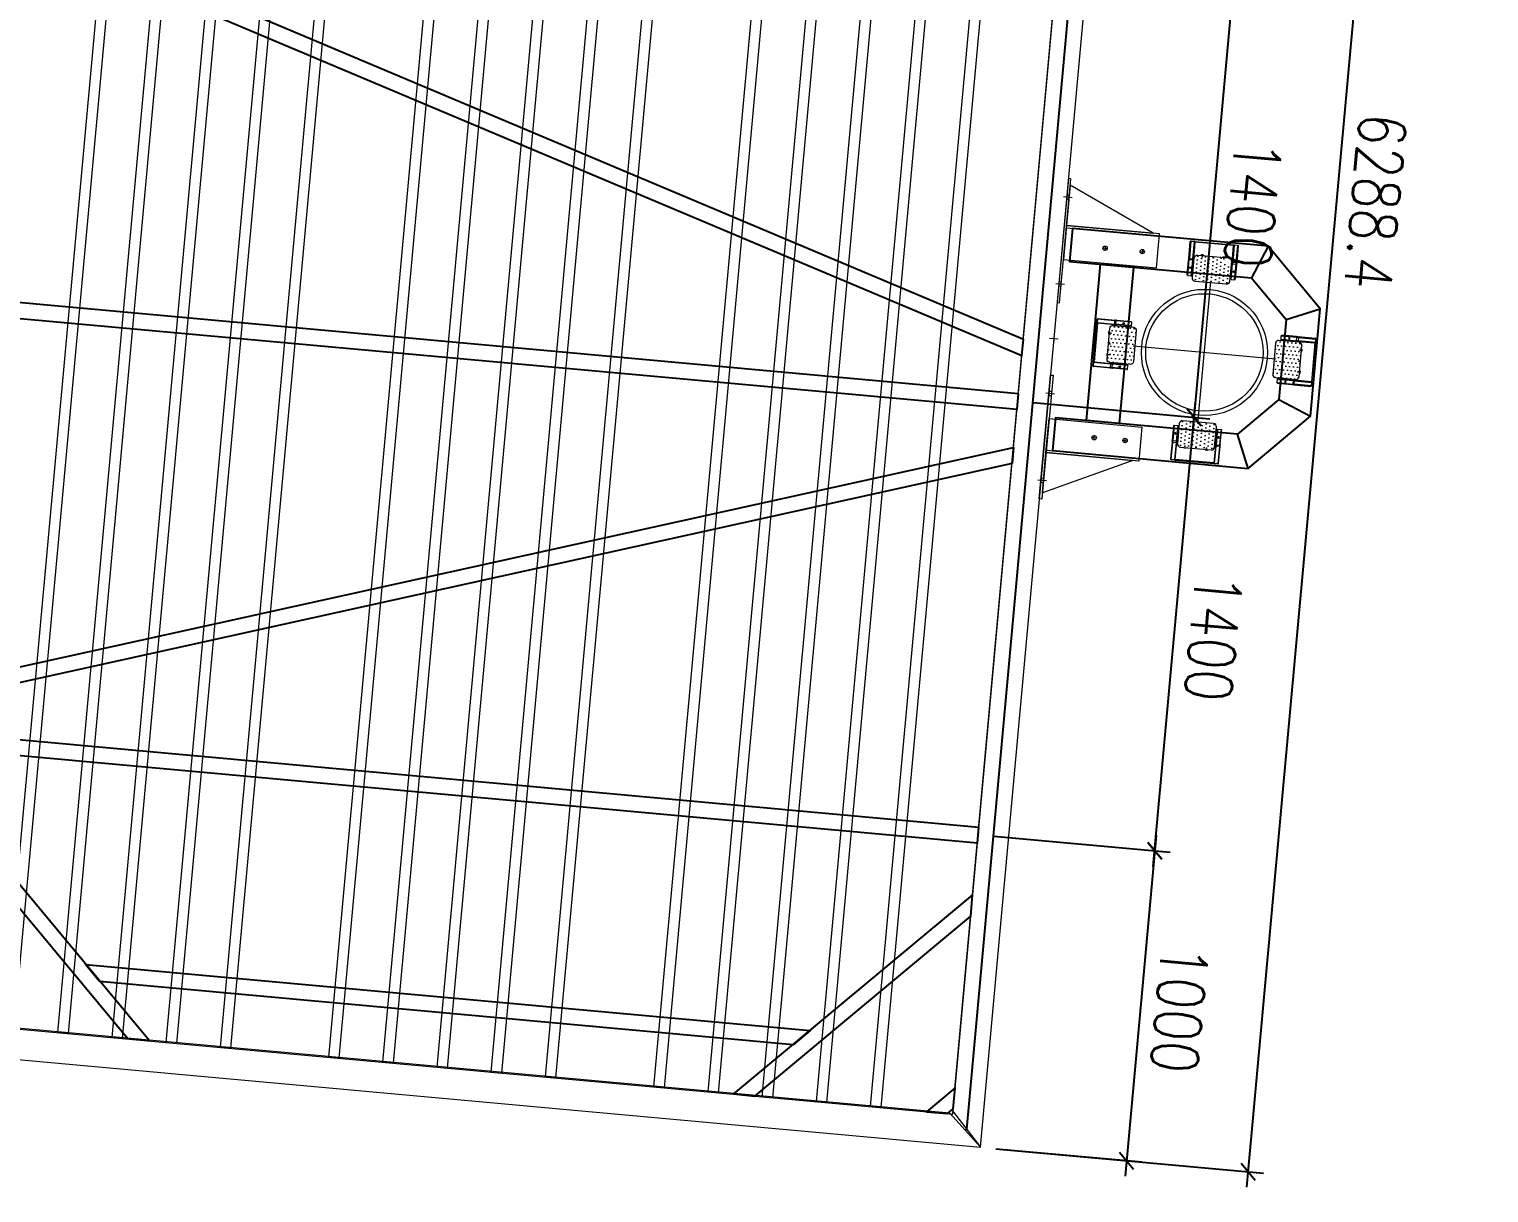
# Model space of a CAD drawing. Extents: x 15372 to 116961, y 24572 to 128109.
# Drawn here: x 89921 to 94617, y 86840 to 90582 of the extents above; entities that cross this region are included whole.
import ezdxf

# ---------------------------------------------------------------- set-up
doc = ezdxf.new("R2010")
doc.units = 0
doc.header["$LTSCALE"] = 1000
doc.header["$MEASUREMENT"] = 0
for name, pattern in [('CENTER', [2, 1.25, -0.25, 0.25, -0.25]), ('DASHED', [0.75, 0.5, -0.25]), ('HIDDEN', [0.375, 0.25, -0.125])]:
    doc.linetypes.add(name, pattern=pattern)
for name, color, linetype in [('主框型材', 4, 'Continuous'), ('标注', 9, 'Continuous'), ('连接端梁', 130, 'Continuous'), ('铝横梁', 220, 'Continuous')]:
    doc.layers.add(name, color=color, linetype=linetype)
for name, color, linetype, lineweight in [('导框型材', 2, 'Continuous', 18), ('虚线', 8, 'Continuous', 0), ('轮子座', 7, 'Continuous', 9), ('铝主梁', 3, 'Continuous', 9), ('铝龙骨', 7, 'Continuous', 9)]:
    doc.layers.add(name, color=color, linetype=linetype, lineweight=lineweight)
doc.styles.add('HZTXT', font='txtw.shx', dxfattribs={"width": 0.8, "bigfont": 'hztxtw.shx'})
doc.dimstyles.new('DIM-50', dxfattribs={"dimscale": 50, "dimtxt": 3, "dimasz": 1, "dimexe": 1, "dimexo": 1, "dimgap": 1, "dimtad": 1, "dimdec": 1, "dimdsep": 46, "dimtxsty": 'HZTXT', "dimblk": 'OBLIQUE', "dimblk1": 'ARCHTICK', "dimblk2": 'OBLIQUE', "dimcen": 0, "dimdle": 1, "dimclrd": 9, "dimclre": 9, "dimclrt": 2, "dimadec": 1, "dimazin": 0, "dimtfac": 1, "dimtdec": 1, "dimtix": 1, "dimtmove": 2, "dimatfit": 3, "dimldrblk": 'OBLIQUE', "dimfxl": 15, "dimtolj": 1, "dimtzin": 0, "dimarcsym": 1})
pattern_1 = [(0, (1212.185, -561.11), (6.35, 12.7), [0, -12.7])]

# ---------------------------------------------------------------- blocks, each defined once
blk = doc.blocks.new('_Oblique')
at = {"color": 0, "linetype": 'ByBlock', "lineweight": -2}
blk.add_line((-0.5, -0.5), (0.5, 0.5), dxfattribs=at)
blk = doc.blocks.new('*D750')
at = {"layer": 'Defpoints', "color": 0, "transparency": 16777216}
for p in [(82032.8, 72159.7), (82032.8, 71589.8), (83432.8, 71589.8)]:
    blk.add_point(p, dxfattribs=at)
at = {"layer": '标注', "color": 9, "lineweight": -2, "transparency": 16777216}
for p, q in [((82032.8, 71639.8), (82032.8, 72209.7)), ((83432.8, 71639.8), (83432.8, 72209.7)), ((83482.8, 72159.7), (81982.8, 72159.7))]:
    blk.add_line(p, q, dxfattribs=at)
at = {"layer": '标注', "color": 9, "lineweight": -2, "transparency": 16777216, "xscale": 50, "yscale": 50, "zscale": 50, "rotation": 180}
blk.add_blockref('_Oblique', (82032.8, 72159.7), dxfattribs=at)
at = {"layer": '标注', "color": 9, "lineweight": -2, "transparency": 16777216, "xscale": 50, "yscale": 50, "zscale": 50}
blk.add_blockref('_Oblique', (83432.8, 72159.7), dxfattribs=at)
at = {"layer": '标注', "color": 2, "transparency": 16777216, "insert": (82732.8, 72284.7), "char_height": 150, "attachment_point": 5, "style": 'HZTXT'}
blk.add_mtext('\\A1;1400', dxfattribs=at)
blk = doc.blocks.new('_ArchTick')
at = {"color": 0, "linetype": 'ByBlock', "const_width": 0.4}
blk.add_lwpolyline([(-0.5, -0.5), (0.5, 0.5)], dxfattribs=at)
blk = doc.blocks.new('*D751')
at = {"layer": 'Defpoints', "color": 0, "transparency": 16777216}
for p in [(80632.8, 72159.7), (80632.8, 71589.8), (82032.8, 71589.8)]:
    blk.add_point(p, dxfattribs=at)
at = {"layer": '标注', "color": 9, "lineweight": -2, "transparency": 16777216}
for p, q in [((80632.8, 71639.8), (80632.8, 72209.7)), ((82032.8, 71639.8), (82032.8, 72209.7)), ((82082.8, 72159.7), (80582.8, 72159.7))]:
    blk.add_line(p, q, dxfattribs=at)
at = {"layer": '标注', "color": 9, "lineweight": -2, "transparency": 16777216, "xscale": 50, "yscale": 50, "zscale": 50, "rotation": 180}
blk.add_blockref('_Oblique', (80632.8, 72159.7), dxfattribs=at)
at = {"layer": '标注', "color": 9, "lineweight": -2, "transparency": 16777216, "xscale": 50, "yscale": 50, "zscale": 50}
blk.add_blockref('_Oblique', (82032.8, 72159.7), dxfattribs=at)
at = {"layer": '标注', "color": 2, "transparency": 16777216, "insert": (81332.8, 72284.7), "char_height": 150, "attachment_point": 5, "style": 'HZTXT'}
blk.add_mtext('\\A1;1400', dxfattribs=at)
blk = doc.blocks.new('*D754')
at = {"layer": 'Defpoints', "color": 0, "transparency": 16777216}
for p in [(84432.8, 72552.4), (78144.4, 71687.8), (84432.8, 71687.8)]:
    blk.add_point(p, dxfattribs=at)
at = {"layer": '标注', "color": 9, "lineweight": -2, "transparency": 16777216}
for p, q in [((78144.4, 71737.8), (78144.4, 72602.4)), ((84432.8, 71737.8), (84432.8, 72602.4)), ((78094.4, 72552.4), (84482.8, 72552.4))]:
    blk.add_line(p, q, dxfattribs=at)
at = {"layer": '标注', "color": 9, "lineweight": -2, "transparency": 16777216, "xscale": 50, "yscale": 50, "zscale": 50, "rotation": 180}
blk.add_blockref('_Oblique', (78144.4, 72552.4), dxfattribs=at)
at = {"layer": '标注', "color": 9, "lineweight": -2, "transparency": 16777216, "xscale": 50, "yscale": 50, "zscale": 50}
blk.add_blockref('_Oblique', (84432.8, 72552.4), dxfattribs=at)
at = {"layer": '标注', "color": 2, "transparency": 16777216, "insert": (81288.6, 72677.4), "char_height": 150, "attachment_point": 5, "style": 'HZTXT'}
blk.add_mtext('\\A1;6288.4', dxfattribs=at)
blk = doc.blocks.new('*D755')
at = {"layer": 'Defpoints', "color": 0, "transparency": 16777216}
for p in [(84432.8, 72159.7), (84432.8, 71687.8), (83432.8, 71589.8)]:
    blk.add_point(p, dxfattribs=at)
at = {"layer": '标注', "color": 9, "lineweight": -2, "transparency": 16777216}
for p, q in [((83432.8, 71639.8), (83432.8, 72209.7)), ((84432.8, 71737.8), (84432.8, 72209.7)), ((83382.8, 72159.7), (84482.8, 72159.7))]:
    blk.add_line(p, q, dxfattribs=at)
at = {"layer": '标注', "color": 9, "lineweight": -2, "transparency": 16777216, "xscale": 50, "yscale": 50, "zscale": 50, "rotation": 180}
blk.add_blockref('_Oblique', (83432.8, 72159.7), dxfattribs=at)
at = {"layer": '标注', "color": 9, "lineweight": -2, "transparency": 16777216, "xscale": 50, "yscale": 50, "zscale": 50}
blk.add_blockref('_Oblique', (84432.8, 72159.7), dxfattribs=at)
at = {"layer": '标注', "color": 2, "transparency": 16777216, "insert": (83932.8, 72284.7), "char_height": 150, "attachment_point": 5, "style": 'HZTXT'}
blk.add_mtext('\\A1;1000', dxfattribs=at)
blk = doc.blocks.new('*D758')
at = {"color": 9, "lineweight": -2, "transparency": 16777216}
for p, q in [((80632.8, 68235.8), (80632.8, 67767.4)), ((82032.8, 68235.8), (82032.8, 67767.4)), ((80582.8, 67817.4), (82082.8, 67817.4))]:
    blk.add_line(p, q, dxfattribs=at)
at = {"layer": 'Defpoints', "color": 0, "transparency": 16777216}
for p in [(80632.8, 68285.8), (82032.8, 68285.8), (82032.8, 67817.4)]:
    blk.add_point(p, dxfattribs=at)
at = {"color": 9, "lineweight": -2, "transparency": 16777216, "xscale": 50, "yscale": 50, "zscale": 50, "rotation": 180}
blk.add_blockref('_Oblique', (80632.8, 67817.4), dxfattribs=at)
at = {"color": 9, "lineweight": -2, "transparency": 16777216, "xscale": 50, "yscale": 50, "zscale": 50}
blk.add_blockref('_Oblique', (82032.8, 67817.4), dxfattribs=at)
at = {"color": 2, "transparency": 16777216, "insert": (81332.8, 67942.4), "char_height": 150, "attachment_point": 5, "style": 'HZTXT'}
blk.add_mtext('\\A1;1400', dxfattribs=at)
blk = doc.blocks.new('*U608')
h = blk.add_hatch()
h.set_pattern_fill('DOTS', color=256, scale=8)
h.set_pattern_definition(pattern_1)
h.paths.add_polyline_path([(64, 50, 0.4142135624), (54, 60), (-11, 60, 0.4142135624), (-21, 50), (-21, -50, 0.4142135624), (-11, -60), (54, -60, 0.4142135624), (64, -50)])
at = {"layer": '导框型材', "color": 0, "linetype": 'Continuous'}
for p, q in [((-64, 63.508929), (-64, 75.5)), ((-64, 75.5), (-63.389317, 75.5)), ((-64, -63.50893), (-64, 63.508929)), ((-7.891644, 75.5), (-63.389317, 75.5)), ((-63.389317, 75.5), (-63.389317, 64.5)), ((-63.389317, 64.5), (-7.891644, 64.5)), ((-62, 77.5), (-6.502327, 77.5)), ((-62, 62.5), (-62, -62.5)), ((-6.502327, 62.5), (-62, 62.5)), ((-2.965328, 75.5), (-7.891644, 75.5)), ((-7.891644, 75.5), (-7.891644, 64.5)), ((-7.891644, 64.5), (-2.965328, 64.5)), ((-6.502327, 77.5), (-1.08338, 77.5)), ((-1.08338, 62.5), (-6.502327, 62.5)), ((47.5, 75.5), (-2.965328, 75.5)), ((-2.965328, 64.5), (-2.965328, 75.5)), ((47.5, 64.5), (-2.965328, 64.5)), ((-1.08338, 77.5), (45.5, 77.5)), ((45.5, 62.5), (-1.08338, 62.5)), ((31, 62.498484), (31, 60)), ((47.5, 64.5), (47.5, 75.5)), ((-64, -63.78066), (-64, -63.500287)), ((-64, -75.5), (-64, -63.78066)), ((-64, -75.5), (-63.389317, -75.5)), ((-63.389317, -64.5), (-63.389317, -75.5)), ((-7.891644, -64.5), (-63.389317, -64.5)), ((-63.389317, -75.5), (-7.891644, -75.5)), ((-62, -62.5), (-6.502327, -62.5)), ((-6.502327, -77.5), (-62, -77.5)), ((-2.965328, -64.5), (-7.891644, -64.5)), ((-7.891644, -75.5), (-7.891644, -64.5)), ((-7.891644, -75.5), (-2.965328, -75.5)), ((-6.502327, -62.5), (-1.08338, -62.5)), ((-1.08338, -77.5), (-6.502327, -77.5)), ((47.5, -64.5), (-2.965328, -64.5)), ((-2.965328, -64.5), (-2.965328, -75.5)), ((47.5, -75.5), (-2.965328, -75.5)), ((-1.08338, -62.5), (45.5, -62.5)), ((45.5, -77.5), (-1.08338, -77.5)), ((31, -60), (31, -62.498484)), ((47.5, -75.5), (47.5, -64.5))]:
    blk.add_line(p, q, dxfattribs=at)
at = {"layer": '导框型材', "color": 1, "linetype": 'CENTER', "ltscale": 0.1}
for p, q in [((18.75, 70), (24.25, 70)), ((21.5, 67.25), (21.5, 72.75)), ((18.75, -70), (24.25, -70)), ((21.5, -72.75), (21.5, -67.25))]:
    blk.add_line(p, q, dxfattribs=at)
at = {"layer": '导框型材', "color": 1, "linetype": 'CENTER', "ltscale": 0.28}
for p, q in [((-18.5, 35), (-14.5, 35)), ((-16.5, 37), (-16.5, 33)), ((-18.5, -35), (-14.5, -35)), ((-16.5, -37), (-16.5, -33))]:
    blk.add_line(p, q, dxfattribs=at)
at = {"layer": '导框型材', "color": 1, "linetype": 'CENTER', "ltscale": 0.404352}
for p, q in [((-18.5, 0), (-14.5, 0)), ((-16.5, -2), (-16.5, 2))]:
    blk.add_line(p, q, dxfattribs=at)
at = {"layer": '导框型材', "color": 0}
blk.add_lwpolyline([(-11, 60), (54, 60, -0.4142135624), (64, 50), (64, -50, -0.4142135624), (54, -60), (-11, -60, -0.4142135624), (-21, -50), (-21, 50, -0.4142135624)], format="xyb", close=True, dxfattribs=at)
for centre in [(21.5, 70), (21.5, -70)]:
    blk.add_circle(centre, 2.5, dxfattribs=at)
at = {"layer": '导框型材', "color": 0, "linetype": 'Continuous', "extrusion": (0, 0, -1)}
for centre, start, end in [((62, 75.5), 0, 90), ((62, 64.5), 270, 0), ((62, -64.5), 0, 90), ((62, -75.5), 270, 0)]:
    blk.add_arc(centre, 2, start, end, dxfattribs=at)
at = {"layer": '导框型材', "color": 0, "linetype": 'Continuous'}
for centre, radius, start, end in [((45.5, 75.5), 2, 0, 90), ((45.5, 64.5), 2, 270, 0), ((-16.5, -35), 7, 130.005200884, 229.994799116), ((45.5, -64.5), 2, 0, 90), ((45.5, -75.5), 2, 270, 0)]:
    blk.add_arc(centre, radius, start, end, dxfattribs=at)
at = {"layer": '导框型材', "color": 0, "linetype": 'Continuous', "extrusion": (1.22461e-16, 0, -1)}
blk.add_arc((16.5, 35), 7, 310.005200884, 49.994799116, dxfattribs=at)
at = {"layer": '导框型材', "color": 0, "linetype": 'Continuous'}
for centre, major_axis, ratio, start_param, end_param in [((-62, 75.5), (0, 2), 0.694658, 0, 1.5707963268), ((-6.502327, 75.5), (0, -2), 0.694658, 3.1415926536, 4.7123889804), ((-6.502327, 64.5), (0, 2), 0.694658, 1.5707963268, 3.1415926536), ((-1.08338, 75.5), (0, -2), 0.940974, 3.1415926536, 4.7123889804), ((-1.08338, 64.5), (0, 2), 0.940974, 1.5707963268, 3.1415926536), ((-62, -75.5), (0, 2), 0.694658, 1.5707963268, 3.1415926536), ((-6.502327, -64.5), (0, 2), 0.694658, 0, 1.5707963268), ((-6.502327, -75.5), (0, 2), 0.694658, 1.5707963268, 3.1415926536), ((-1.08338, -64.5), (0, 2), 0.940974, 0, 1.5707963268), ((-1.08338, -75.5), (0, 2), 0.940974, 1.5707963268, 3.1415926536)]:
    blk.add_ellipse(centre, major_axis=major_axis, ratio=ratio, start_param=start_param, end_param=end_param, dxfattribs=at)
at = {"layer": '导框型材', "color": 0, "linetype": 'Continuous', "extrusion": (0, 0, -1)}
for centre, start_param, end_param in [((-62, 64.5), 0, 1.5707963268), ((-62, -64.5), 1.5707963268, 3.1415926536)]:
    blk.add_ellipse(centre, major_axis=(0, -2), ratio=0.694658, start_param=start_param, end_param=end_param, dxfattribs=at)
blk = doc.blocks.new('*U604')
at = {"layer": '轮子座', "color": 0, "linetype": 'ByBlock', "lineweight": -2, "transparency": 16777216}
blk.add_blockref('*U608', (0, 0), dxfattribs=at)
blk = doc.blocks.new('*U605')
h = blk.add_hatch()
h.set_pattern_fill('DOTS', color=256, scale=8)
h.set_pattern_definition(pattern_1)
h.paths.add_polyline_path([(64, 50, 0.4142135624), (54, 60), (-11, 60, 0.4142135624), (-21, 50), (-21, -50, 0.4142135624), (-11, -60), (54, -60, 0.4142135624), (64, -50)])
at = {"layer": '导框型材', "color": 0, "linetype": 'Continuous'}
for p, q in [((-64, 63.508929), (-64, 75.5)), ((-64, 75.5), (-63.389317, 75.5)), ((-64, -63.50893), (-64, 63.508929)), ((-7.891644, 75.5), (-63.389317, 75.5)), ((-63.389317, 75.5), (-63.389317, 64.5)), ((-63.389317, 64.5), (-7.891644, 64.5)), ((-62, 77.5), (-6.502327, 77.5)), ((-62, 62.5), (-62, -62.5)), ((-6.502327, 62.5), (-62, 62.5)), ((-2.965328, 75.5), (-7.891644, 75.5)), ((-7.891644, 75.5), (-7.891644, 64.5)), ((-7.891644, 64.5), (-2.965328, 64.5)), ((-6.502327, 77.5), (-1.08338, 77.5)), ((-1.08338, 62.5), (-6.502327, 62.5)), ((47.5, 75.5), (-2.965328, 75.5)), ((-2.965328, 64.5), (-2.965328, 75.5)), ((47.5, 64.5), (-2.965328, 64.5)), ((-1.08338, 77.5), (45.5, 77.5)), ((45.5, 62.5), (-1.08338, 62.5)), ((31, 62.498484), (31, 60)), ((47.5, 64.5), (47.5, 75.5)), ((-64, -63.78066), (-64, -63.500287)), ((-64, -75.5), (-64, -63.78066)), ((-64, -75.5), (-63.389317, -75.5)), ((-63.389317, -64.5), (-63.389317, -75.5)), ((-7.891644, -64.5), (-63.389317, -64.5)), ((-63.389317, -75.5), (-7.891644, -75.5)), ((-62, -62.5), (-6.502327, -62.5)), ((-6.502327, -77.5), (-62, -77.5)), ((-2.965328, -64.5), (-7.891644, -64.5)), ((-7.891644, -75.5), (-7.891644, -64.5)), ((-7.891644, -75.5), (-2.965328, -75.5)), ((-6.502327, -62.5), (-1.08338, -62.5)), ((-1.08338, -77.5), (-6.502327, -77.5)), ((47.5, -64.5), (-2.965328, -64.5)), ((-2.965328, -64.5), (-2.965328, -75.5)), ((47.5, -75.5), (-2.965328, -75.5)), ((-1.08338, -62.5), (45.5, -62.5)), ((45.5, -77.5), (-1.08338, -77.5)), ((31, -60), (31, -62.498484)), ((47.5, -75.5), (47.5, -64.5))]:
    blk.add_line(p, q, dxfattribs=at)
at = {"layer": '导框型材', "color": 1, "linetype": 'CENTER', "ltscale": 0.1}
for p, q in [((18.75, 70), (24.25, 70)), ((21.5, 67.25), (21.5, 72.75)), ((18.75, -70), (24.25, -70)), ((21.5, -72.75), (21.5, -67.25))]:
    blk.add_line(p, q, dxfattribs=at)
at = {"layer": '导框型材', "color": 1, "linetype": 'CENTER', "ltscale": 0.28}
for p, q in [((-18.5, 35), (-14.5, 35)), ((-16.5, 37), (-16.5, 33)), ((-18.5, -35), (-14.5, -35)), ((-16.5, -37), (-16.5, -33))]:
    blk.add_line(p, q, dxfattribs=at)
at = {"layer": '导框型材', "color": 1, "linetype": 'CENTER', "ltscale": 0.404352}
for p, q in [((-18.5, 0), (-14.5, 0)), ((-16.5, -2), (-16.5, 2))]:
    blk.add_line(p, q, dxfattribs=at)
at = {"layer": '导框型材', "color": 0}
blk.add_lwpolyline([(-11, 60), (54, 60, -0.4142135624), (64, 50), (64, -50, -0.4142135624), (54, -60), (-11, -60, -0.4142135624), (-21, -50), (-21, 50, -0.4142135624)], format="xyb", close=True, dxfattribs=at)
for centre in [(21.5, 70), (21.5, -70)]:
    blk.add_circle(centre, 2.5, dxfattribs=at)
at = {"layer": '导框型材', "color": 0, "linetype": 'Continuous', "extrusion": (0, 0, -1)}
for centre, start, end in [((62, 75.5), 0, 90), ((62, 64.5), 270, 0), ((62, -64.5), 0, 90), ((62, -75.5), 270, 0)]:
    blk.add_arc(centre, 2, start, end, dxfattribs=at)
at = {"layer": '导框型材', "color": 0, "linetype": 'Continuous'}
for centre, radius, start, end in [((45.5, 75.5), 2, 0, 90), ((45.5, 64.5), 2, 270, 0), ((-16.5, -35), 7, 130.005200884, 229.994799116), ((45.5, -64.5), 2, 0, 90), ((45.5, -75.5), 2, 270, 0)]:
    blk.add_arc(centre, radius, start, end, dxfattribs=at)
at = {"layer": '导框型材', "color": 0, "linetype": 'Continuous', "extrusion": (1.22461e-16, 0, -1)}
blk.add_arc((16.5, 35), 7, 310.005200884, 49.994799116, dxfattribs=at)
at = {"layer": '导框型材', "color": 0, "linetype": 'Continuous'}
for centre, major_axis, ratio, start_param, end_param in [((-62, 75.5), (0, 2), 0.694658, 0, 1.5707963268), ((-6.502327, 75.5), (0, -2), 0.694658, 3.1415926536, 4.7123889804), ((-6.502327, 64.5), (0, 2), 0.694658, 1.5707963268, 3.1415926536), ((-1.08338, 75.5), (0, -2), 0.940974, 3.1415926536, 4.7123889804), ((-1.08338, 64.5), (0, 2), 0.940974, 1.5707963268, 3.1415926536), ((-62, -75.5), (0, 2), 0.694658, 1.5707963268, 3.1415926536), ((-6.502327, -64.5), (0, 2), 0.694658, 0, 1.5707963268), ((-6.502327, -75.5), (0, 2), 0.694658, 1.5707963268, 3.1415926536), ((-1.08338, -64.5), (0, 2), 0.940974, 0, 1.5707963268), ((-1.08338, -75.5), (0, 2), 0.940974, 1.5707963268, 3.1415926536)]:
    blk.add_ellipse(centre, major_axis=major_axis, ratio=ratio, start_param=start_param, end_param=end_param, dxfattribs=at)
at = {"layer": '导框型材', "color": 0, "linetype": 'Continuous', "extrusion": (0, 0, -1)}
for centre, start_param, end_param in [((-62, 64.5), 0, 1.5707963268), ((-62, -64.5), 1.5707963268, 3.1415926536)]:
    blk.add_ellipse(centre, major_axis=(0, -2), ratio=0.694658, start_param=start_param, end_param=end_param, dxfattribs=at)
blk = doc.blocks.new('*U606')
at = {"layer": '轮子座', "color": 0, "linetype": 'ByBlock', "lineweight": -2, "transparency": 16777216}
blk.add_blockref('*U605', (0, 0), dxfattribs=at)
blk = doc.blocks.new('*U607')
h = blk.add_hatch()
h.set_pattern_fill('DOTS', color=256, scale=8)
h.set_pattern_definition(pattern_1)
h.paths.add_polyline_path([(64, 50, 0.4142135624), (54, 60), (-11, 60, 0.4142135624), (-21, 50), (-21, -50, 0.4142135624), (-11, -60), (54, -60, 0.4142135624), (64, -50)])
at = {"layer": '导框型材', "color": 0, "linetype": 'Continuous'}
for p, q in [((-64, 63.508929), (-64, 75.5)), ((-64, 75.5), (-63.389317, 75.5)), ((-64, -63.50893), (-64, 63.508929)), ((-7.891644, 75.5), (-63.389317, 75.5)), ((-63.389317, 75.5), (-63.389317, 64.5)), ((-63.389317, 64.5), (-7.891644, 64.5)), ((-62, 77.5), (-6.502327, 77.5)), ((-62, 62.5), (-62, -62.5)), ((-6.502327, 62.5), (-62, 62.5)), ((-2.965328, 75.5), (-7.891644, 75.5)), ((-7.891644, 75.5), (-7.891644, 64.5)), ((-7.891644, 64.5), (-2.965328, 64.5)), ((-6.502327, 77.5), (-1.08338, 77.5)), ((-1.08338, 62.5), (-6.502327, 62.5)), ((47.5, 75.5), (-2.965328, 75.5)), ((-2.965328, 64.5), (-2.965328, 75.5)), ((47.5, 64.5), (-2.965328, 64.5)), ((-1.08338, 77.5), (45.5, 77.5)), ((45.5, 62.5), (-1.08338, 62.5)), ((31, 62.498484), (31, 60)), ((47.5, 64.5), (47.5, 75.5)), ((-64, -63.78066), (-64, -63.500287)), ((-64, -75.5), (-64, -63.78066)), ((-64, -75.5), (-63.389317, -75.5)), ((-63.389317, -64.5), (-63.389317, -75.5)), ((-7.891644, -64.5), (-63.389317, -64.5)), ((-63.389317, -75.5), (-7.891644, -75.5)), ((-62, -62.5), (-6.502327, -62.5)), ((-6.502327, -77.5), (-62, -77.5)), ((-2.965328, -64.5), (-7.891644, -64.5)), ((-7.891644, -75.5), (-7.891644, -64.5)), ((-7.891644, -75.5), (-2.965328, -75.5)), ((-6.502327, -62.5), (-1.08338, -62.5)), ((-1.08338, -77.5), (-6.502327, -77.5)), ((47.5, -64.5), (-2.965328, -64.5)), ((-2.965328, -64.5), (-2.965328, -75.5)), ((47.5, -75.5), (-2.965328, -75.5)), ((-1.08338, -62.5), (45.5, -62.5)), ((45.5, -77.5), (-1.08338, -77.5)), ((31, -60), (31, -62.498484)), ((47.5, -75.5), (47.5, -64.5))]:
    blk.add_line(p, q, dxfattribs=at)
at = {"layer": '导框型材', "color": 1, "linetype": 'CENTER', "ltscale": 0.1}
for p, q in [((18.75, 70), (24.25, 70)), ((21.5, 67.25), (21.5, 72.75)), ((18.75, -70), (24.25, -70)), ((21.5, -72.75), (21.5, -67.25))]:
    blk.add_line(p, q, dxfattribs=at)
at = {"layer": '导框型材', "color": 1, "linetype": 'CENTER', "ltscale": 0.28}
for p, q in [((-18.5, 35), (-14.5, 35)), ((-16.5, 37), (-16.5, 33)), ((-18.5, -35), (-14.5, -35)), ((-16.5, -37), (-16.5, -33))]:
    blk.add_line(p, q, dxfattribs=at)
at = {"layer": '导框型材', "color": 1, "linetype": 'CENTER', "ltscale": 0.404352}
for p, q in [((-18.5, 0), (-14.5, 0)), ((-16.5, -2), (-16.5, 2))]:
    blk.add_line(p, q, dxfattribs=at)
at = {"layer": '导框型材', "color": 0}
blk.add_lwpolyline([(-11, 60), (54, 60, -0.4142135624), (64, 50), (64, -50, -0.4142135624), (54, -60), (-11, -60, -0.4142135624), (-21, -50), (-21, 50, -0.4142135624)], format="xyb", close=True, dxfattribs=at)
for centre in [(21.5, 70), (21.5, -70)]:
    blk.add_circle(centre, 2.5, dxfattribs=at)
at = {"layer": '导框型材', "color": 0, "linetype": 'Continuous', "extrusion": (0, 0, -1)}
for centre, start, end in [((62, 75.5), 0, 90), ((62, 64.5), 270, 0), ((62, -64.5), 0, 90), ((62, -75.5), 270, 0)]:
    blk.add_arc(centre, 2, start, end, dxfattribs=at)
at = {"layer": '导框型材', "color": 0, "linetype": 'Continuous'}
for centre, radius, start, end in [((45.5, 75.5), 2, 0, 90), ((45.5, 64.5), 2, 270, 0), ((-16.5, -35), 7, 130.005200884, 229.994799116), ((45.5, -64.5), 2, 0, 90), ((45.5, -75.5), 2, 270, 0)]:
    blk.add_arc(centre, radius, start, end, dxfattribs=at)
at = {"layer": '导框型材', "color": 0, "linetype": 'Continuous', "extrusion": (1.22461e-16, 0, -1)}
blk.add_arc((16.5, 35), 7, 310.005200884, 49.994799116, dxfattribs=at)
at = {"layer": '导框型材', "color": 0, "linetype": 'Continuous'}
for centre, major_axis, ratio, start_param, end_param in [((-62, 75.5), (0, 2), 0.694658, 0, 1.5707963268), ((-6.502327, 75.5), (0, -2), 0.694658, 3.1415926536, 4.7123889804), ((-6.502327, 64.5), (0, 2), 0.694658, 1.5707963268, 3.1415926536), ((-1.08338, 75.5), (0, -2), 0.940974, 3.1415926536, 4.7123889804), ((-1.08338, 64.5), (0, 2), 0.940974, 1.5707963268, 3.1415926536), ((-62, -75.5), (0, 2), 0.694658, 1.5707963268, 3.1415926536), ((-6.502327, -64.5), (0, 2), 0.694658, 0, 1.5707963268), ((-6.502327, -75.5), (0, 2), 0.694658, 1.5707963268, 3.1415926536), ((-1.08338, -64.5), (0, 2), 0.940974, 0, 1.5707963268), ((-1.08338, -75.5), (0, 2), 0.940974, 1.5707963268, 3.1415926536)]:
    blk.add_ellipse(centre, major_axis=major_axis, ratio=ratio, start_param=start_param, end_param=end_param, dxfattribs=at)
at = {"layer": '导框型材', "color": 0, "linetype": 'Continuous', "extrusion": (0, 0, -1)}
for centre, start_param, end_param in [((-62, 64.5), 0, 1.5707963268), ((-62, -64.5), 1.5707963268, 3.1415926536)]:
    blk.add_ellipse(centre, major_axis=(0, -2), ratio=0.694658, start_param=start_param, end_param=end_param, dxfattribs=at)
blk = doc.blocks.new('*U610')
at = {"layer": '轮子座', "color": 0, "linetype": 'ByBlock', "lineweight": -2, "transparency": 16777216}
blk.add_blockref('*U607', (0, 0), dxfattribs=at)
blk = doc.blocks.new('*U611')
h = blk.add_hatch()
h.set_pattern_fill('DOTS', color=256, scale=8)
h.set_pattern_definition(pattern_1)
h.paths.add_polyline_path([(64, 50, 0.4142135624), (54, 60), (-11, 60, 0.4142135624), (-21, 50), (-21, -50, 0.4142135624), (-11, -60), (54, -60, 0.4142135624), (64, -50)])
at = {"layer": '导框型材', "color": 0, "linetype": 'Continuous'}
for p, q in [((-64, 63.508929), (-64, 75.5)), ((-64, 75.5), (-63.389317, 75.5)), ((-64, -63.50893), (-64, 63.508929)), ((-7.891644, 75.5), (-63.389317, 75.5)), ((-63.389317, 75.5), (-63.389317, 64.5)), ((-63.389317, 64.5), (-7.891644, 64.5)), ((-62, 77.5), (-6.502327, 77.5)), ((-62, 62.5), (-62, -62.5)), ((-6.502327, 62.5), (-62, 62.5)), ((-2.965328, 75.5), (-7.891644, 75.5)), ((-7.891644, 75.5), (-7.891644, 64.5)), ((-7.891644, 64.5), (-2.965328, 64.5)), ((-6.502327, 77.5), (-1.08338, 77.5)), ((-1.08338, 62.5), (-6.502327, 62.5)), ((47.5, 75.5), (-2.965328, 75.5)), ((-2.965328, 64.5), (-2.965328, 75.5)), ((47.5, 64.5), (-2.965328, 64.5)), ((-1.08338, 77.5), (45.5, 77.5)), ((45.5, 62.5), (-1.08338, 62.5)), ((31, 62.498484), (31, 60)), ((47.5, 64.5), (47.5, 75.5)), ((-64, -63.78066), (-64, -63.500287)), ((-64, -75.5), (-64, -63.78066)), ((-64, -75.5), (-63.389317, -75.5)), ((-63.389317, -64.5), (-63.389317, -75.5)), ((-7.891644, -64.5), (-63.389317, -64.5)), ((-63.389317, -75.5), (-7.891644, -75.5)), ((-62, -62.5), (-6.502327, -62.5)), ((-6.502327, -77.5), (-62, -77.5)), ((-2.965328, -64.5), (-7.891644, -64.5)), ((-7.891644, -75.5), (-7.891644, -64.5)), ((-7.891644, -75.5), (-2.965328, -75.5)), ((-6.502327, -62.5), (-1.08338, -62.5)), ((-1.08338, -77.5), (-6.502327, -77.5)), ((47.5, -64.5), (-2.965328, -64.5)), ((-2.965328, -64.5), (-2.965328, -75.5)), ((47.5, -75.5), (-2.965328, -75.5)), ((-1.08338, -62.5), (45.5, -62.5)), ((45.5, -77.5), (-1.08338, -77.5)), ((31, -60), (31, -62.498484)), ((47.5, -75.5), (47.5, -64.5))]:
    blk.add_line(p, q, dxfattribs=at)
at = {"layer": '导框型材', "color": 1, "linetype": 'CENTER', "ltscale": 0.1}
for p, q in [((18.75, 70), (24.25, 70)), ((21.5, 67.25), (21.5, 72.75)), ((18.75, -70), (24.25, -70)), ((21.5, -72.75), (21.5, -67.25))]:
    blk.add_line(p, q, dxfattribs=at)
at = {"layer": '导框型材', "color": 1, "linetype": 'CENTER', "ltscale": 0.28}
for p, q in [((-18.5, 35), (-14.5, 35)), ((-16.5, 37), (-16.5, 33)), ((-18.5, -35), (-14.5, -35)), ((-16.5, -37), (-16.5, -33))]:
    blk.add_line(p, q, dxfattribs=at)
at = {"layer": '导框型材', "color": 1, "linetype": 'CENTER', "ltscale": 0.404352}
for p, q in [((-18.5, 0), (-14.5, 0)), ((-16.5, -2), (-16.5, 2))]:
    blk.add_line(p, q, dxfattribs=at)
at = {"layer": '导框型材', "color": 0}
blk.add_lwpolyline([(-11, 60), (54, 60, -0.4142135624), (64, 50), (64, -50, -0.4142135624), (54, -60), (-11, -60, -0.4142135624), (-21, -50), (-21, 50, -0.4142135624)], format="xyb", close=True, dxfattribs=at)
for centre in [(21.5, 70), (21.5, -70)]:
    blk.add_circle(centre, 2.5, dxfattribs=at)
at = {"layer": '导框型材', "color": 0, "linetype": 'Continuous', "extrusion": (0, 0, -1)}
for centre, start, end in [((62, 75.5), 0, 90), ((62, 64.5), 270, 0), ((62, -64.5), 0, 90), ((62, -75.5), 270, 0)]:
    blk.add_arc(centre, 2, start, end, dxfattribs=at)
at = {"layer": '导框型材', "color": 0, "linetype": 'Continuous'}
for centre, radius, start, end in [((45.5, 75.5), 2, 0, 90), ((45.5, 64.5), 2, 270, 0), ((-16.5, -35), 7, 130.005200884, 229.994799116), ((45.5, -64.5), 2, 0, 90), ((45.5, -75.5), 2, 270, 0)]:
    blk.add_arc(centre, radius, start, end, dxfattribs=at)
at = {"layer": '导框型材', "color": 0, "linetype": 'Continuous', "extrusion": (1.22461e-16, 0, -1)}
blk.add_arc((16.5, 35), 7, 310.005200884, 49.994799116, dxfattribs=at)
at = {"layer": '导框型材', "color": 0, "linetype": 'Continuous'}
for centre, major_axis, ratio, start_param, end_param in [((-62, 75.5), (0, 2), 0.694658, 0, 1.5707963268), ((-6.502327, 75.5), (0, -2), 0.694658, 3.1415926536, 4.7123889804), ((-6.502327, 64.5), (0, 2), 0.694658, 1.5707963268, 3.1415926536), ((-1.08338, 75.5), (0, -2), 0.940974, 3.1415926536, 4.7123889804), ((-1.08338, 64.5), (0, 2), 0.940974, 1.5707963268, 3.1415926536), ((-62, -75.5), (0, 2), 0.694658, 1.5707963268, 3.1415926536), ((-6.502327, -64.5), (0, 2), 0.694658, 0, 1.5707963268), ((-6.502327, -75.5), (0, 2), 0.694658, 1.5707963268, 3.1415926536), ((-1.08338, -64.5), (0, 2), 0.940974, 0, 1.5707963268), ((-1.08338, -75.5), (0, 2), 0.940974, 1.5707963268, 3.1415926536)]:
    blk.add_ellipse(centre, major_axis=major_axis, ratio=ratio, start_param=start_param, end_param=end_param, dxfattribs=at)
at = {"layer": '导框型材', "color": 0, "linetype": 'Continuous', "extrusion": (0, 0, -1)}
for centre, start_param, end_param in [((-62, 64.5), 0, 1.5707963268), ((-62, -64.5), 1.5707963268, 3.1415926536)]:
    blk.add_ellipse(centre, major_axis=(0, -2), ratio=0.694658, start_param=start_param, end_param=end_param, dxfattribs=at)
blk = doc.blocks.new('*U609')
at = {"layer": '轮子座', "color": 0, "linetype": 'ByBlock', "lineweight": -2, "transparency": 16777216}
blk.add_blockref('*U611', (0, 0), dxfattribs=at)
blk = doc.blocks.new('外抱桩器')
for radius in [203, 189]:
    blk.add_circle((0, 486.5), radius)
at = {"layer": '主框型材'}
for points in [[(-358.5, 660.4), (-358.5, 27.9), (-252.5, 27.9), (-252.5, 615.9), (-129.4, 739), (129.4, 739), (252.5, 615.9), (252.5, 27.9), (358.5, 27.9), (358.5, 659.8), (173.3, 845), (-173.3, 845), (-358.5, 659.8)], [(-129.4, 739), (-173.3, 845)], [(129.4, 739), (173.3, 845)], [(-358.5, 659.8), (-252.5, 615.9)], [(358.5, 659.8), (252.5, 615.9)]]:
    blk.add_lwpolyline(points, dxfattribs=at)
blk.add_lwpolyline([(-252.5, 128), (-252.5, 234), (252.5, 234), (252.5, 128)], close=True, dxfattribs=at)
at = {"layer": '导框型材', "color": 1, "linetype": 'CENTER', "ltscale": 5}
for p, q in [((0, 256.1), (0, 717)), ((229.5, 486.5), (-229.5, 486.5))]:
    blk.add_line(p, q, dxfattribs=at)
at = {"layer": '导框型材', "color": 2, "linetype": 'HIDDEN', "ltscale": 100}
for p, q in [((-359, 8), (-359, 308)), ((359, 8), (359, 308))]:
    blk.add_line(p, q, dxfattribs=at)
at = {"layer": '导框型材', "color": 1, "linetype": 'CENTER', "ltscale": 0.28}
for p, q in [((-312.7, 258), (-297.3, 258)), ((-305, 250.3), (-305, 265.7)), ((312.7, 258), (297.3, 258)), ((305, 250.3), (305, 265.7)), ((-305, 130.3), (-305, 145.7)), ((312.7, 158), (297.3, 158)), ((305, 150.3), (305, 165.7)), ((-312.7, 138), (-297.3, 138))]:
    blk.add_line(p, q, dxfattribs=at)
at = {"layer": '导框型材', "color": 2, "linetype": 'DASHED', "ltscale": 2}
for p, q in [((-517, 0), (-117, 0)), ((517, 0), (117, 0))]:
    blk.add_line(p, q, dxfattribs=at)
at = {"layer": '导框型材', "color": 1, "linetype": 'CENTER', "ltscale": 0.36}
for p, q in [((-464, 8), (-464, 0)), ((-457, 18.1), (-457, -9.9)), ((-450, 8), (-450, 0)), ((-184, 8), (-184, 0)), ((-177, 18.1), (-177, -9.9)), ((-170, 8), (-170, 0)), ((-14, 0), (14, 0)), ((0, 14), (0, -14)), ((170, 8), (170, 0)), ((177, 18.1), (177, -9.9)), ((184, 8), (184, 0)), ((450, 8), (450, 0)), ((457, 18.1), (457, -9.9)), ((464, 8), (464, 0))]:
    blk.add_line(p, q, dxfattribs=at)
at = {"layer": '导框型材', "color": 2}
for points in [[(-497, 8), (-367, 8), (-367, 288), (-497, 8)], [(497, 8), (367, 8), (367, 288), (497, 8)]]:
    blk.add_lwpolyline(points, dxfattribs=at)
for points in [[(-257, 8), (-257, 308), (-367, 308), (-367, 8)], [(257, 8), (257, 308), (367, 308), (367, 8)], [(-517, 0), (-117, 0), (-117, 8), (-517, 8)], [(517, 0), (117, 0), (117, 8), (517, 8)]]:
    blk.add_lwpolyline(points, close=True, dxfattribs=at)
for centre in [(-305, 258), (305, 258), (-305, 138), (305, 158)]:
    blk.add_circle(centre, 7, dxfattribs=at)
at = {"layer": '轮子座', "color": 7, "xscale": -1, "rotation": 90}
blk.add_blockref('*U610', (0, 775.5), dxfattribs=at)
at = {"layer": '轮子座', "color": 7}
blk.add_blockref('*U604', (-289, 486.5), dxfattribs=at)
at = {"layer": '轮子座', "color": 7, "xscale": -1}
blk.add_blockref('*U606', (289, 486.5), dxfattribs=at)
at = {"layer": '轮子座', "color": 7, "rotation": 90}
blk.add_blockref('*U609', (0, 197.5), dxfattribs=at)
blk = doc.blocks.new('M51')
at = {"layer": '虚线', "color": 1, "linetype": 'HIDDEN', "ltscale": 300}
for p, q in [((84334.8, 71589.8), (78208.45, 71589.8)), ((84334.8, 68285.8), (84334.8, 71589.8))]:
    blk.add_line(p, q, dxfattribs=at)
at = {"layer": '铝主梁', "color": 3}
blk.add_lwpolyline([(78209.75, 71587.8), (84324.8, 71587.8), (84432.8, 71687.8), (78144.37, 71687.8)], dxfattribs=at)
blk.add_lwpolyline([(84432.8, 71687.8), (84332.8, 71579.8), (84332.8, 68295.8), (84432.8, 68187.8)], close=True, dxfattribs=at)
at = {"layer": '铝横梁', "color": 243}
for points in [[(81833.43, 71589.8), (80781.8, 68285.8), (80834.07, 68285.2), (81885.7, 71589.2)], [(82008.79, 71589.8), (82008.79, 68285.8), (82058.79, 68285.8), (82058.79, 71589.8)], [(82234.15, 71589.8), (83285.78, 68285.8), (83233.51, 68285.2), (82181.89, 71589.2)], [(83408.79, 71589.8), (83408.79, 68285.8), (83458.79, 68285.8), (83458.79, 71589.8)], [(84334.8, 70950.58), (83695.59, 71589.8), (83626.3, 71588.39), (84333.39, 70881.29)], [(84334.8, 71572.84), (84317.83, 71589.8), (84249.95, 71589.8), (84334.8, 71504.95)], [(84159.18, 71058.33), (84158.81, 68816.91), (84108.8, 68766.9), (84108.79, 71108.72)], [(84334.8, 68925.03), (83695.59, 68285.8), (83626.3, 68287.22), (84333.39, 68994.32)]]:
    blk.add_lwpolyline(points, close=True, dxfattribs=at)
at = {"layer": '铝龙骨', "color": 0}
for points in [[(84334.8, 71322.8), (84334.8, 71357.8), (78396.8, 71357.8), (78396.8, 71322.8)], [(84334.8, 71147.8), (84334.8, 71182.8), (78506.8, 71182.8), (78506.8, 71147.8)], [(84334.8, 70972.8), (84334.8, 71007.8), (78626.8, 71007.8), (78626.8, 70972.8)], [(84334.8, 70797.8), (84334.8, 70832.8), (78746.8, 70832.8), (78746.8, 70797.8)], [(84334.8, 70622.8), (84334.8, 70657.8), (78856.8, 70657.8), (78856.8, 70622.8)], [(84334.8, 70272.8), (84334.8, 70307.8), (79076.8, 70307.8), (79076.8, 70272.8)], [(84334.8, 70097.8), (84334.8, 70132.8), (79196.8, 70132.8), (79196.8, 70097.8)], [(84334.8, 69922.8), (84334.8, 69957.8), (79306.8, 69957.8), (79306.8, 69922.8)], [(84334.8, 69747.8), (84334.8, 69782.8), (79416.8, 69782.8), (79416.8, 69747.8)], [(84334.8, 69572.8), (84334.8, 69607.8), (79536.8, 69607.8), (79536.8, 69572.8)], [(84334.8, 69222.8), (84334.8, 69257.8), (79766.8, 69257.8), (79766.8, 69222.8)], [(84334.8, 69047.8), (84334.8, 69082.8), (79876.8, 69082.8), (79876.8, 69047.8)], [(84334.8, 68872.8), (84334.8, 68907.8), (79996.8, 68907.8), (79996.8, 68872.8)], [(84334.8, 68697.8), (84334.8, 68732.8), (80116.8, 68732.8), (80116.8, 68697.8)], [(84334.8, 68522.8), (84334.8, 68557.8), (80226.8, 68557.8), (80226.8, 68522.8)]]:
    blk.add_lwpolyline(points, close=True, dxfattribs=at)
dim = blk.add_linear_dim(base=(82032.79, 67817.42), p1=(80632.79, 68285.8), p2=(82032.79, 68285.8), dimstyle='DIM-50')
dim.commit()
dim.dimension.update_dxf_attribs({"geometry": '*D758', "text_midpoint": (81332.79, 67942.42)})
at = {"layer": '标注'}
for base, p1, p2, picture, middle in [((84432.8, 72552.4), (78144.37, 71687.8), (84432.8, 71687.8), '*D754', (81288.59, 72677.4)), ((80632.79, 72159.71), (82032.79, 71589.8), (80632.79, 71589.8), '*D751', (81332.79, 72284.71)), ((82032.79, 72159.71), (83432.79, 71589.8), (82032.79, 71589.8), '*D750', (82732.79, 72284.71)), ((84432.8, 72159.71), (83432.79, 71589.8), (84432.8, 71687.8), '*D755', (83932.8, 72284.71))]:
    dim = blk.add_linear_dim(base=base, p1=p1, p2=p2, angle=180, dimstyle='DIM-50', dxfattribs=at)
    dim.commit()
    dim.dimension.update_dxf_attribs({"geometry": picture, "text_midpoint": middle})

msp = doc.modelspace()

# ---------------------------------------------------------------- linework, layer by layer
at = {"layer": '连接端梁', "color": 0, "elevation": 29521}
msp.add_lwpolyline([(52714.07, 102738.35), (61168.07, 103130.25), (61177.52, 103130.09), (61264.67, 103122.12), (69390.76, 102379.05), (69692.59, 102351.45), (69701.77, 102349.32), (69787.14, 102330.11), (77734.71, 100480.35), (78029.91, 100411.64), (78038.94, 100408.87), (85739.66, 97455.89), (86022.65, 97347.37), (86030.92, 97342.82), (93359.15, 93303.99), (93494.14, 93229.59), (93498.66, 93221.07), (92943.59, 87126.59), (92936.17, 87045.19), (92931.83, 87041.57)], dxfattribs=at)

# ---------------------------------------------------------------- block references
at = {"rotation": 264.79182896322}
msp.add_blockref('M51', (29253.58, 177578.52, 29521), dxfattribs=at)
at = {"layer": '导框型材', "rotation": 264.8075852577662}
msp.add_blockref('外抱桩器', (93217.29, 89586.68, 29521), dxfattribs=at)

doc.saveas('drawing.dxf')
